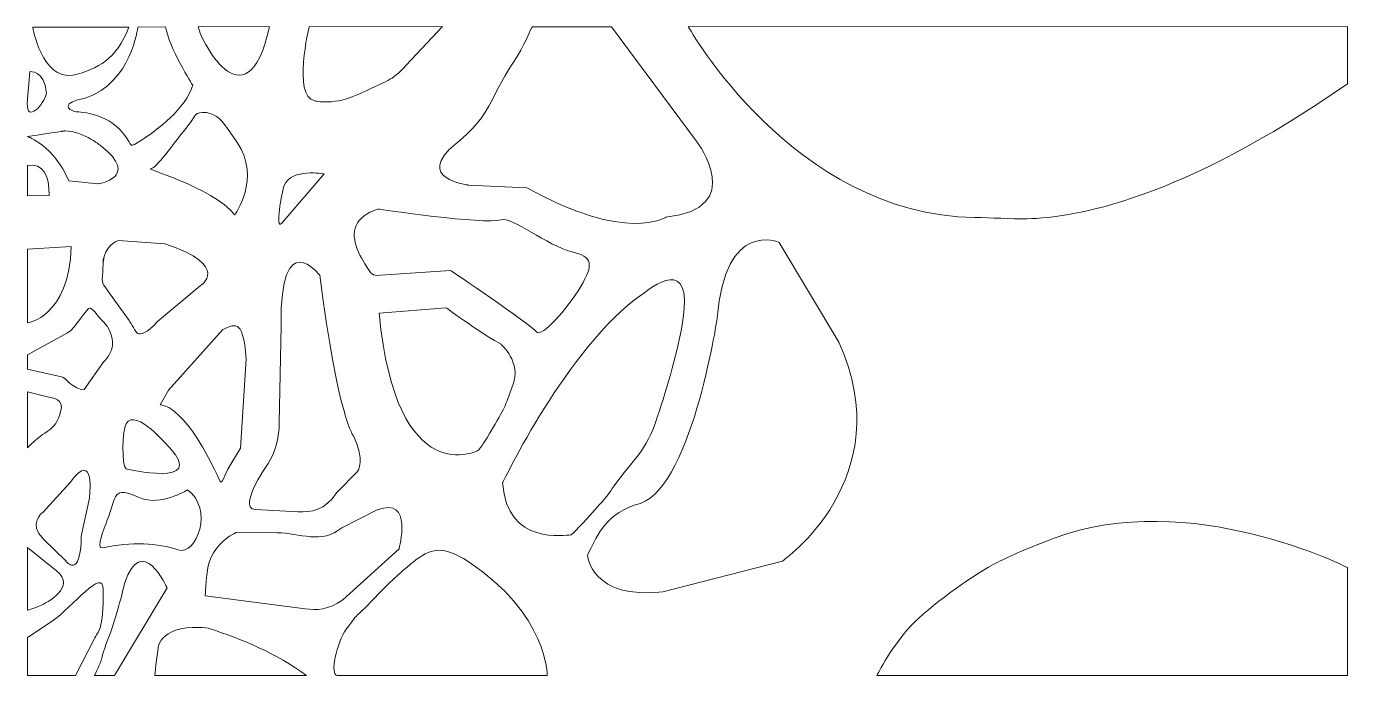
# Model space of a CAD drawing. Header units: millimetres. Extents: x -1202 to 1200, y -590 to 590.
import ezdxf

# ---------------------------------------------------------------- set-up
doc = ezdxf.new("R2010")
doc.units = ezdxf.units.MM
doc.header["$MEASUREMENT"] = 0
doc.layers.add('Layer 1', color=7, linetype='Continuous')

msp = doc.modelspace()

# ---------------------------------------------------------------- linework, layer by layer
at = {"layer": 'Layer 1', "color": 250, "lineweight": 9}
for points, knots in [([(-1190.1799, 588.4986), (-1190.1799, 588.4986), (-1173.7978, 493.0168), (-1116.9383, 501.1421), (-1071.4411, 512.8746), (-1037.1231, 530.5156), (-1015.6391, 588.3216), (-1015.6391, 588.3216), (-1190.1799, 588.4986), (-1190.1799, 588.4986)], [0, 0, 0, 0, 0.333333333, 0.333333333, 0.333333333, 0.666666667, 0.666666667, 0.666666667, 1, 1, 1, 1]), ([(-1111.579, 434.9623), (-1111.579, 434.9623), (-1057.0096, 434.9623), (-1024.8314, 394.9139), (-1006.0779, 371.5794), (-1016.7903, 367.4705), (-992.527, 383.1968), (-964.0311, 401.6792), (-911.6482, 440.5308), (-899.392, 483.2201), (-899.392, 483.2201), (-942.8838, 552.1967), (-948.5664, 589.3175), (-948.5664, 589.3175), (-998.8484, 588.3272), (-998.8484, 588.3272), (-1000.1215, 588.3033), (-1009.2772, 488.783), (-1094.5278, 459.5161), (-1138.3694, 452.2507), (-1128.3738, 437.9222), (-1111.579, 434.9623)], [0, 0, 0, 0, 0.142857143, 0.142857143, 0.142857143, 0.285714286, 0.285714286, 0.285714286, 0.428571429, 0.428571429, 0.428571429, 0.571428571, 0.571428571, 0.571428571, 0.714285714, 0.714285714, 0.714285714, 0.857142857, 0.857142857, 0.857142857, 1, 1, 1, 1]), ([(-759.5057, 589.517), (-759.5057, 589.517), (-888.8849, 589.5648), (-888.8849, 589.5648), (-890.6391, 576.0552), (-802.8511, 397.7151), (-759.5057, 589.517)], [0, 0, 0, 0, 0.5, 0.5, 0.5, 1, 1, 1, 1]), ([(-445.2112, 589.9735), (-445.2112, 589.9735), (-687.4662, 589.5198), (-687.4662, 589.5198), (-687.4662, 589.5198), (-718.5726, 463.2613), (-677.6191, 454.6641), (-677.6191, 454.6641), (-641.6752, 444.4122), (-590.8837, 469.709), (-545.1965, 492.462), (-539.5411, 488.9599), (-511.6178, 518.8631), (-511.6178, 518.8631), (-445.2112, 589.9735), (-445.2112, 589.9735)], [0, 0, 0, 0, 0.2, 0.2, 0.2, 0.4, 0.4, 0.4, 0.6, 0.6, 0.6, 0.8, 0.8, 0.8, 1, 1, 1, 1]), ([(-281.8977, 589.465), (-281.8977, 589.465), (-138.1176, 589.465), (-138.1176, 589.465), (-138.1176, 589.465), (17.7845, 379.3351), (17.7845, 379.3351), (17.7845, 379.3351), (109.4226, 258.0129), (-39.1798, 243.4553), (-39.1798, 243.4553), (-111.0047, 194.925), (-291.8058, 296.8363), (-291.8058, 296.8363), (-398.3046, 301.6897), (-398.3046, 301.6897), (-398.3046, 301.6897), (-498.9375, 313.1666), (-420.9956, 376.7644), (-353.2934, 432.0067), (-363.6399, 453.9196), (-317.1135, 523.4693), (-296.4287, 554.3895), (-283.2623, 589.465), (-281.8977, 589.465)], [0, 0, 0, 0, 0.125, 0.125, 0.125, 0.25, 0.25, 0.25, 0.375, 0.375, 0.375, 0.5, 0.5, 0.5, 0.625, 0.625, 0.625, 0.75, 0.75, 0.75, 0.875, 0.875, 0.875, 1, 1, 1, 1]), ([(1.5713, 589.5535), (1.5713, 589.5535), (192.0862, 247.6668), (521.9848, 242.6237), (553.4776, 242.1447), (586.2507, 239.935), (617.5076, 240.4561), (702.5335, 241.8778), (896.3749, 274.1774), (1199.9244, 485.8765), (1199.9244, 485.8765), (1199.9356, 589.5254), (1199.9356, 589.5254), (1199.9356, 589.5254), (1.5713, 589.5535), (1.5713, 589.5535)], [0, 0, 0, 0, 0.2, 0.2, 0.2, 0.4, 0.4, 0.4, 0.6, 0.6, 0.6, 0.8, 0.8, 0.8, 1, 1, 1, 1]), ([(-1199.9943, 450.4231), (-1199.9943, 450.4231), (-1195.5238, 507.6433), (-1195.5238, 507.6433), (-1195.5238, 507.6433), (-1169.3781, 512.5066), (-1164.9331, 468.6288), (-1169.8459, 446.5895), (-1201.5859, 414.3853), (-1199.9943, 450.4231)], [0, 0, 0, 0, 0.333333333, 0.333333333, 0.333333333, 0.666666667, 0.666666667, 0.666666667, 1, 1, 1, 1]), ([(-974.9491, 331.7319), (-992.8443, 331.7319), (-865.7869, 300.1754), (-822.8382, 247.5783), (-822.8382, 247.5783), (-774.2464, 313.5824), (-818.5273, 378.8378), (-825.5291, 389.1559), (-833.0514, 400.0146), (-840.1934, 410.0994), (-848.0971, 421.2603), (-861.7079, 434.5198), (-881.3483, 433.4662), (-898.9079, 432.5222), (-892.0638, 428.0987), (-911.6909, 404.5309), (-934.7462, 376.8459), (-965.4426, 331.7319), (-974.9491, 331.7319)], [0, 0, 0, 0, 0.166666667, 0.166666667, 0.166666667, 0.333333333, 0.333333333, 0.333333333, 0.5, 0.5, 0.5, 0.666666667, 0.666666667, 0.666666667, 0.833333333, 0.833333333, 0.833333333, 1, 1, 1, 1]), ([(-1199.5326, 389.8174), (-1199.5326, 389.8174), (-1150.9744, 372.6878), (-1124.6253, 309.5858), (-1124.6253, 309.5858), (-1071.9282, 303.8502), (-1071.9282, 303.8502), (-1071.9282, 303.8502), (-992.8799, 315.3229), (-1066.0716, 372.6878), (-1066.0716, 372.6878), (-1103.7098, 403.9831), (-1138.2118, 399.4766), (-1103.7098, 403.9831), (-1199.5326, 389.8174), (-1199.5326, 389.8174)], [0, 0, 0, 0, 0.2, 0.2, 0.2, 0.4, 0.4, 0.4, 0.6, 0.6, 0.6, 0.8, 0.8, 0.8, 1, 1, 1, 1]), ([(-1199.5205, 282.2703), (-1199.5205, 282.2703), (-1160.0578, 282.4178), (-1160.0578, 282.4178), (-1160.1321, 320.1553), (-1171.1476, 341.9277), (-1199.5205, 337.0055), (-1199.5205, 337.0055), (-1199.5205, 282.2703), (-1199.5205, 282.2703)], [0, 0, 0, 0, 0.333333333, 0.333333333, 0.333333333, 0.666666667, 0.666666667, 0.666666667, 1, 1, 1, 1]), ([(-737.5286, 232.2271), (-737.5286, 232.2271), (-660.5446, 321.8564), (-660.5446, 321.8564), (-660.5446, 321.8564), (-719.492, 333.2139), (-733.0795, 300.5533), (-737.6068, 289.6692), (-750.221, 217.4489), (-737.5286, 232.2271)], [0, 0, 0, 0, 0.333333333, 0.333333333, 0.333333333, 0.666666667, 0.666666667, 0.666666667, 1, 1, 1, 1]), ([(-557.7018, 137.6501), (-557.7018, 137.6501), (-430.5011, 146.3975), (-430.5011, 146.3975), (-430.5011, 146.3975), (-286.122, 49.0165), (-273.7377, 34.4576), (-265.2248, 24.4529), (-218.6069, 75.641), (-193.8127, 117.5044), (-170.5471, 156.7801), (-171.7063, 171.2267), (-210.0757, 180.3815), (-254.8723, 191.0731), (-319.006, 245.0806), (-338.8629, 238.6019), (-368.5811, 228.9006), (-561.7676, 258.0129), (-561.7676, 258.0129), (-561.7676, 258.0129), (-579.7249, 253.7452), (-592.4286, 241.7162), (-616.6582, 218.7708), (-603.439, 186.127), (-586.2791, 158.4503), (-573.8357, 138.3637), (-573.4828, 136.5698), (-557.7018, 137.6501)], [0, 0, 0, 0, 0.111111111, 0.111111111, 0.111111111, 0.222222222, 0.222222222, 0.222222222, 0.333333333, 0.333333333, 0.333333333, 0.444444444, 0.444444444, 0.444444444, 0.555555556, 0.555555556, 0.555555556, 0.666666667, 0.666666667, 0.666666667, 0.777777778, 0.777777778, 0.777777778, 0.888888889, 0.888888889, 0.888888889, 1, 1, 1, 1]), ([(-181.3409, -370.073), (-182.672, -372.4892), (-173.2998, -453.4233), (-44.5636, -437.5087), (-44.5636, -437.5087), (172.6726, -381.8956), (172.6726, -381.8956), (172.6726, -381.8956), (387.8962, -232.1283), (275.2551, 16.1677), (275.2551, 16.1677), (166.638, 197.4648), (166.638, 197.4648), (166.638, 197.4648), (68.0765, 240.8186), (53.9969, 59.5214), (53.9969, 59.5214), (5.7224, -263.6582), (-94.8496, -279.4238), (-156.1521, -302.2905), (-165.2853, -340.9271), (-181.3409, -370.073)], [0, 0, 0, 0, 0.142857143, 0.142857143, 0.142857143, 0.285714286, 0.285714286, 0.285714286, 0.428571429, 0.428571429, 0.428571429, 0.571428571, 0.571428571, 0.571428571, 0.714285714, 0.714285714, 0.714285714, 0.857142857, 0.857142857, 0.857142857, 1, 1, 1, 1]), ([(-785.4379, -288.2036), (-785.4379, -288.2036), (-708.2832, -292.6524), (-708.2832, -292.6524), (-683.4992, -293.1975), (-659.1341, -289.6954), (-637.6867, -257.8256), (-637.6867, -257.8256), (-599.4973, -218.776), (-599.4973, -218.776), (-599.4973, -218.776), (-585.4563, -197.3337), (-606.6637, -155.6601), (-606.6637, -155.6601), (-634.6868, -124.1035), (-668.5093, 137.827), (-668.5093, 137.827), (-740.9862, 231.2381), (-738.7306, 46.3096), (-738.7306, 46.3096), (-741.9512, -130.4151), (-741.9512, -130.4151), (-741.9512, -130.4151), (-741.2597, -154.8776), (-750.3411, -180.6157), (-758.5153, -203.7816), (-774.4274, -219.7115), (-785.1603, -242.3703), (-794.9473, -263.0401), (-804.3144, -287.1163), (-785.4379, -288.2036)], [0, 0, 0, 0, 0.1, 0.1, 0.1, 0.2, 0.2, 0.2, 0.3, 0.3, 0.3, 0.4, 0.4, 0.4, 0.5, 0.5, 0.5, 0.6, 0.6, 0.6, 0.7, 0.7, 0.7, 0.8, 0.8, 0.8, 0.9, 0.9, 0.9, 1, 1, 1, 1]), ([(-1052.0906, 107.324), (-1052.0906, 107.324), (-1014.7991, 55.3085), (-1014.7991, 55.3085), (-1011.6019, 50.8498), (-1002.4982, 33.56), (-999.7117, 32.0822), (-993.8562, 28.9763), (-983.1202, 31.3658), (-963.603, 53.3559), (-963.603, 53.3559), (-885.533, 118.3682), (-885.533, 118.3682), (-885.533, 118.3682), (-827.9544, 154.6997), (-949.9414, 194.8562), (-949.9414, 194.8562), (-1034.8432, 200.5918), (-1034.8432, 200.5918), (-1034.8432, 200.5918), (-1060.2171, 192.9443), (-1062.1686, 160.4366), (-1060.9492, 180.7538), (-1062.017, 161.4804), (-1062.9891, 144.171), (-1064.3458, 119.988), (-1064.6967, 124.9075), (-1052.0906, 107.324)], [0, 0, 0, 0, 0.111111111, 0.111111111, 0.111111111, 0.222222222, 0.222222222, 0.222222222, 0.333333333, 0.333333333, 0.333333333, 0.444444444, 0.444444444, 0.444444444, 0.555555556, 0.555555556, 0.555555556, 0.666666667, 0.666666667, 0.666666667, 0.777777778, 0.777777778, 0.777777778, 0.888888889, 0.888888889, 0.888888889, 1, 1, 1, 1]), ([(-1199.5001, 50.8975), (-1199.5001, 50.8975), (-1123.9816, 61.4571), (-1120.1162, 190.212), (-1120.1162, 190.212), (-1199.5499, 185.1647), (-1199.5499, 185.1647), (-1199.5499, 185.1647), (-1199.5001, 50.8975), (-1199.5001, 50.8975)], [0, 0, 0, 0, 0.333333333, 0.333333333, 0.333333333, 0.666666667, 0.666666667, 0.666666667, 1, 1, 1, 1]), ([(-212.6079, -334.489), (-219.5191, -333.4552), (-328.0325, -355.5267), (-336.0856, -239.8151), (-336.0856, -239.8151), (-217.9764, 7.3879), (-83.7607, 102.0618), (-68.0753, 113.1229), (14.398, 182.3721), (-9.6579, 47.2058), (-19.4979, -8.0968), (-40.929, -79.9082), (-57.4005, -128.0719), (-64.0981, -147.6529), (-74.656, -171.1588), (-90.7552, -190.949), (-167.731, -285.5766), (-117.1472, -233.3953), (-189.8355, -312.3289), (-201.4296, -324.9184), (-210.8802, -334.7461), (-212.6079, -334.489)], [0, 0, 0, 0, 0.142857143, 0.142857143, 0.142857143, 0.285714286, 0.285714286, 0.285714286, 0.428571429, 0.428571429, 0.428571429, 0.571428571, 0.571428571, 0.571428571, 0.714285714, 0.714285714, 0.714285714, 0.857142857, 0.857142857, 0.857142857, 1, 1, 1, 1]), ([(-1199.4635, -32.7532), (-1199.4635, -32.7532), (-1137.6992, -46.916), (-1137.6992, -46.916), (-1129.8077, -48.724), (-1115.8593, -70.8012), (-1096.9238, -69.8248), (-1096.9238, -69.8248), (-1060.8465, -19.3321), (-1060.8465, -19.3321), (-1060.8465, -19.3321), (-1019.6155, 16.0131), (-1069.8659, 61.4571), (-1069.8659, 61.4571), (-1078.0218, 74.2349), (-1085.6143, 77.7776), (-1091.5176, 80.5282), (-1111.4427, 42.0166), (-1126.7853, 32.7706), (-1126.7853, 32.7706), (-1199.3872, -6.9744), (-1199.3872, -6.9744), (-1199.3872, -6.9744), (-1199.4635, -32.7532), (-1199.4635, -32.7532)], [0, 0, 0, 0, 0.125, 0.125, 0.125, 0.25, 0.25, 0.25, 0.375, 0.375, 0.375, 0.5, 0.5, 0.5, 0.625, 0.625, 0.625, 0.75, 0.75, 0.75, 0.875, 0.875, 0.875, 1, 1, 1, 1]), ([(-379.4158, -180.2518), (-379.4158, -180.2518), (-528.4971, -259.9186), (-560.6835, 68.7029), (-560.6835, 68.7029), (-438.7098, 78.6613), (-438.7098, 78.6613), (-438.7098, 78.6613), (-365.8639, 25.5514), (-338.7582, 12.2737), (-338.7582, 12.2737), (-301.5114, -20.2705), (-317.3189, -61.9498), (-334.2968, -106.7111), (-328.8246, -97.5057), (-359.7123, -150.1871), (-370.008, -167.7466), (-379.4158, -180.2518), (-379.4158, -180.2518)], [0, 0, 0, 0, 0.166666667, 0.166666667, 0.166666667, 0.333333333, 0.333333333, 0.333333333, 0.5, 0.5, 0.5, 0.666666667, 0.666666667, 0.666666667, 0.833333333, 0.833333333, 0.833333333, 1, 1, 1, 1]), ([(-958.7247, -97.7066), (-958.7247, -97.7066), (-918.4099, -94.3492), (-859.498, -215.2416), (-844.8469, -245.2951), (-850.0202, -246.6408), (-835.3842, -214.934), (-835.3842, -214.934), (-812.4419, -176.9113), (-812.4419, -176.9113), (-812.4419, -176.9113), (-802.2572, -14.674), (-802.2572, -14.674), (-807.2545, 66.3668), (-827.0983, 44.5509), (-844.6538, 39.2971), (-844.6538, 39.2971), (-943.1105, -70.9361), (-943.1105, -70.9361), (-943.1105, -70.9361), (-958.7247, -97.7066), (-958.7247, -97.7066)], [0, 0, 0, 0, 0.142857143, 0.142857143, 0.142857143, 0.285714286, 0.285714286, 0.285714286, 0.428571429, 0.428571429, 0.428571429, 0.571428571, 0.571428571, 0.571428571, 0.714285714, 0.714285714, 0.714285714, 0.857142857, 0.857142857, 0.857142857, 1, 1, 1, 1]), ([(-1199.3985, -175.758), (-1199.3985, -175.758), (-1199.6373, -74.3875), (-1199.6373, -74.3875), (-1199.6373, -74.3875), (-1156.1924, -84.9724), (-1156.1924, -84.9724), (-1156.1924, -84.9724), (-1132.2819, -86.3926), (-1139.3426, -110.5362), (-1150.9857, -150.3515), (-1163.8459, -138.1637), (-1199.3985, -175.758)], [0, 0, 0, 0, 0.25, 0.25, 0.25, 0.5, 0.5, 0.5, 0.75, 0.75, 0.75, 1, 1, 1, 1]), ([(-1020.2053, -214.3496), (-1020.2053, -214.3496), (-872.8455, -248.7691), (-941.1579, -176.1063), (-943.6179, -174.6608), (-1002.3903, -101.7467), (-1020.3578, -132.3775), (-1026.9365, -143.5889), (-1029.1909, -208.0436), (-1020.2053, -214.3496)], [0, 0, 0, 0, 0.333333333, 0.333333333, 0.333333333, 0.666666667, 0.666666667, 0.666666667, 1, 1, 1, 1]), ([(-1170.5303, -342.0635), (-1170.5303, -342.0635), (-1129.5768, -382.1863), (-1129.5768, -382.1863), (-1129.5768, -382.1863), (-1103.2491, -416.5763), (-1101.7867, -336.3321), (-1101.7867, -336.3321), (-1087.16, -267.5479), (-1087.16, -267.5479), (-1087.16, -267.5479), (-1075.459, -175.8394), (-1122.263, -238.8894), (-1122.263, -238.8894), (-1171.9927, -293.3422), (-1171.9927, -293.3422), (-1171.9927, -293.3422), (-1199.7839, -313.4036), (-1170.5303, -342.0635)], [0, 0, 0, 0, 0.166666667, 0.166666667, 0.166666667, 0.333333333, 0.333333333, 0.333333333, 0.5, 0.5, 0.5, 0.666666667, 0.666666667, 0.666666667, 0.833333333, 0.833333333, 0.833333333, 1, 1, 1, 1]), ([(-1063.1448, -357.7617), (-1011.0975, -346.1851), (-961.4654, -349.187), (-926.3004, -361.2497), (-891.1343, -373.3124), (-861.1354, -285.099), (-908.9543, -252.5928), (-908.9543, -252.5928), (-957.5908, -282.9539), (-995.1141, -266.8104), (-1045.9656, -244.9256), (-1036.9746, -261.1675), (-1055.1659, -308.5881), (-1060.1051, -321.4585), (-1075.8596, -360.5909), (-1063.1448, -357.7617)], [0, 0, 0, 0, 0.2, 0.2, 0.2, 0.4, 0.4, 0.4, 0.6, 0.6, 0.6, 0.8, 0.8, 0.8, 1, 1, 1, 1]), ([(-876.6591, -444.8162), (-876.6591, -444.8162), (-694.8015, -468.7702), (-694.8015, -468.7702), (-673.9927, -471.3916), (-652.529, -471.2861), (-626.4657, -452.0788), (-626.4657, -452.0788), (-524.2777, -359.4362), (-524.2777, -359.4362), (-524.2777, -359.4362), (-497.7548, -262.9207), (-564.0629, -288.9059), (-564.0629, -288.9059), (-628.5464, -321.1663), (-628.5464, -321.1663), (-663.7877, -352.2368), (-705.6533, -330.7987), (-745.3479, -330.4321), (-745.3479, -330.4321), (-819.8229, -329.7382), (-819.8229, -329.7382), (-819.8229, -329.7382), (-840.8168, -338.8832), (-855.9053, -359.1131), (-872.1256, -380.8645), (-873.4822, -397.848), (-875.5628, -428.0827), (-876.2066, -437.4749), (-876.6591, -444.8162), (-876.6591, -444.8162)], [0, 0, 0, 0, 0.1, 0.1, 0.1, 0.2, 0.2, 0.2, 0.3, 0.3, 0.3, 0.4, 0.4, 0.4, 0.5, 0.5, 0.5, 0.6, 0.6, 0.6, 0.7, 0.7, 0.7, 0.8, 0.8, 0.8, 0.9, 0.9, 0.9, 1, 1, 1, 1]), ([(344.2214, -589.9562), (344.2214, -589.9562), (1199.9192, -589.9436), (1199.9192, -589.9436), (1199.9192, -589.9436), (1199.9478, -393.822), (1199.9478, -393.822), (1199.9478, -393.822), (912.3155, -247.7042), (666.44, -340.4635), (619.4012, -358.2099), (587.0897, -372.2168), (564.0864, -383.8173), (522.0102, -405.0362), (451.9344, -455.2297), (413.5446, -492.4082), (373.4738, -531.2161), (344.2214, -589.9562), (344.2214, -589.9562)], [0, 0, 0, 0, 0.166666667, 0.166666667, 0.166666667, 0.333333333, 0.333333333, 0.333333333, 0.5, 0.5, 0.5, 0.666666667, 0.666666667, 0.666666667, 0.833333333, 0.833333333, 0.833333333, 1, 1, 1, 1]), ([(-1077.9434, -589.9436), (-1077.9434, -589.9436), (-1041.674, -590.0265), (-1041.674, -590.0265), (-1041.674, -590.0265), (-946.0372, -430.4244), (-946.0372, -430.4244), (-946.0372, -430.4244), (-991.9046, -327.1674), (-1023.1331, -422.7769), (-1023.1331, -422.7769), (-1036.8323, -481.1322), (-1053.9963, -525.8092), (-1071.7919, -572.1326), (-1056.0088, -544.3591), (-1077.9434, -589.9436)], [0, 0, 0, 0, 0.2, 0.2, 0.2, 0.4, 0.4, 0.4, 0.6, 0.6, 0.6, 0.8, 0.8, 0.8, 1, 1, 1, 1]), ([(-1199.4656, -471.1935), (-1199.4656, -471.1935), (-1199.5622, -357.1478), (-1199.5622, -357.1478), (-1199.5622, -357.1478), (-1147.1284, -399.382), (-1147.1284, -399.382), (-1109.4708, -429.7136), (-1165.5666, -457.9508), (-1176.928, -463.1793), (-1186.0734, -467.3894), (-1199.4656, -471.1935), (-1199.4656, -471.1935)], [0, 0, 0, 0, 0.25, 0.25, 0.25, 0.5, 0.5, 0.5, 0.75, 0.75, 0.75, 1, 1, 1, 1]), ([(-635.9334, -589.9408), (-635.9334, -589.9408), (-254.7614, -590.004), (-254.7614, -590.004), (-254.7614, -590.004), (-254.4522, -477.0246), (-398.7784, -382.7468), (-446.0736, -351.8533), (-467.647, -359.0302), (-498.5307, -383.6318), (-516.5602, -397.9956), (-539.1008, -417.8996), (-561.0364, -441.1245), (-608.2623, -491.1271), (-593.9, -469.2928), (-620.1474, -505.7576), (-637.167, -529.4026), (-651.3626, -589.9394), (-635.9334, -589.9408)], [0, 0, 0, 0, 0.166666667, 0.166666667, 0.166666667, 0.333333333, 0.333333333, 0.333333333, 0.5, 0.5, 0.5, 0.666666667, 0.666666667, 0.666666667, 0.833333333, 0.833333333, 0.833333333, 1, 1, 1, 1]), ([(-1199.5184, -589.9408), (-1199.5184, -589.9408), (-1112.6436, -589.8608), (-1112.6436, -589.8608), (-1112.6436, -589.8608), (-1078.5597, -523.9985), (-1078.5597, -523.9985), (-1074.8692, -516.8665), (-1069.4224, -509.5645), (-1067.1699, -501.5827), (-1064.1059, -490.7239), (-1061.2218, -470.7496), (-1061.9469, -434.2904), (-1062.796, -391.5688), (-1116.3006, -465.2373), (-1154.9517, -490.9936), (-1154.9517, -490.9936), (-1199.5225, -520.6944), (-1199.5225, -520.6944), (-1199.5225, -520.6944), (-1199.5184, -589.9408), (-1199.5184, -589.9408)], [0, 0, 0, 0, 0.142857143, 0.142857143, 0.142857143, 0.285714286, 0.285714286, 0.285714286, 0.428571429, 0.428571429, 0.428571429, 0.571428571, 0.571428571, 0.571428571, 0.714285714, 0.714285714, 0.714285714, 0.857142857, 0.857142857, 0.857142857, 1, 1, 1, 1]), ([(-968.3857, -589.9323), (-968.3857, -589.9323), (-692.5388, -589.9394), (-692.5388, -589.9394), (-748.1435, -549.3979), (-808.1351, -524.2331), (-869.688, -504.2953), (-869.688, -504.2953), (-905.4712, -498.1691), (-930.4546, -507.6414), (-950.6918, -515.3156), (-960.0071, -526.5635), (-961.8569, -538.5686), (-964.4115, -555.1491), (-968.3857, -589.9323), (-968.3857, -589.9323)], [0, 0, 0, 0, 0.2, 0.2, 0.2, 0.4, 0.4, 0.4, 0.6, 0.6, 0.6, 0.8, 0.8, 0.8, 1, 1, 1, 1])]:
    msp.add_open_spline(points, degree=3, knots=knots, dxfattribs=at)

doc.saveas('drawing.dxf')
